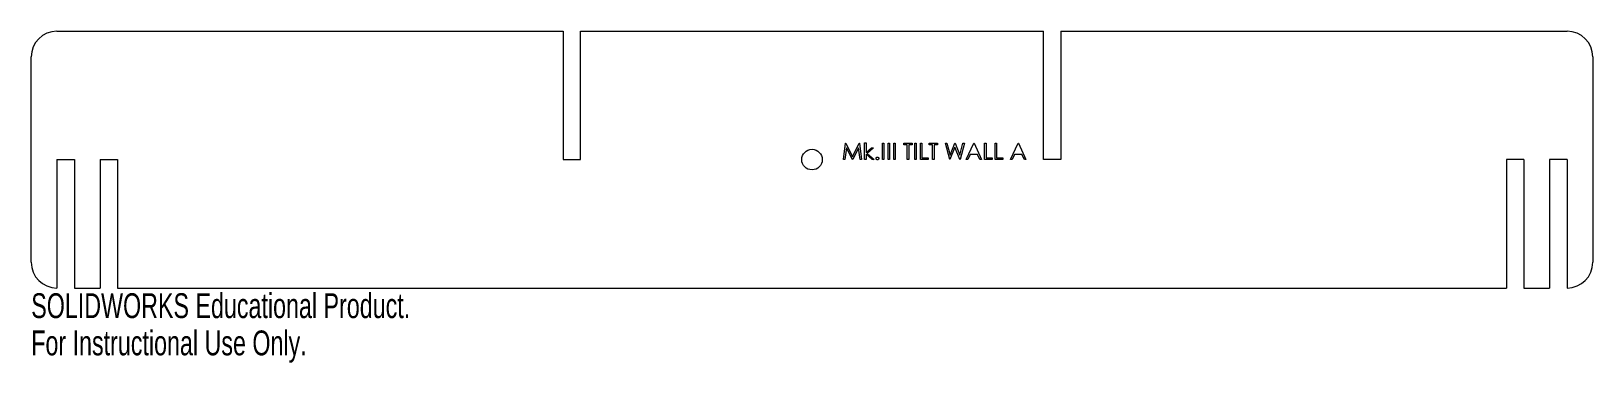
# Model space of a CAD drawing. Header units: millimetres. Extents: x 0 to 304, y -15 to 50.
import ezdxf

# ---------------------------------------------------------------- set-up
doc = ezdxf.new("R2010")
doc.units = ezdxf.units.MM
doc.styles.add('SLDTEXTSTYLE0', font='TXT', dxfattribs={"width": 0.7})

msp = doc.modelspace()

# ---------------------------------------------------------------- linework, layer by layer
at = {"color": 7, "linetype": 'Continuous', "lineweight": 15}
for p, q in [((5, 50), (103.4, 50)), ((103.4, 50), (103.4, 25)), ((106.8, 50), (196.8, 50)), ((106.8, 25), (106.8, 50)), ((196.8, 25), (196.8, 50)), ((200.2, 50), (298.6, 50)), ((200.2, 50), (200.2, 25)), ((0, 5), (0, 45)), ((303.6, 45), (303.6, 5)), ((157.91, 25), (158.32, 28.18)), ((158.32, 28.18), (158.37, 28.18)), ((158.37, 28.18), (159.68, 25.57)), ((159.68, 25.57), (160.98, 28.18)), ((160.98, 28.18), (161.03, 28.18)), ((161.03, 28.18), (161.45, 25)), ((162.02, 25), (162.02, 28.26)), ((162.02, 28.26), (162.3, 28.26)), ((162.3, 28.26), (162.3, 26.37)), ((165.48, 25), (165.48, 28.18)), ((165.48, 28.18), (165.76, 28.18)), ((165.76, 28.18), (165.76, 25)), ((166.58, 25), (166.58, 28.18)), ((166.58, 28.18), (166.86, 28.18)), ((166.86, 28.18), (166.86, 25)), ((167.68, 25), (167.68, 28.18)), ((167.68, 28.18), (167.96, 28.18)), ((167.96, 28.18), (167.96, 25)), ((169.63, 27.85), (169.63, 28.18)), ((169.63, 28.18), (171.3, 28.18)), ((170.32, 27.85), (169.63, 27.85)), ((170.32, 25), (170.32, 27.85)), ((171.3, 27.85), (170.61, 27.85)), ((170.61, 27.85), (170.61, 25)), ((171.3, 28.18), (171.3, 27.85)), ((171.79, 25), (171.79, 28.18)), ((171.79, 28.18), (172.07, 28.18)), ((172.07, 28.18), (172.07, 25)), ((172.89, 25), (172.89, 28.18)), ((172.89, 28.18), (173.17, 28.18)), ((173.17, 28.18), (173.17, 25.33)), ((174.55, 27.85), (174.55, 28.18)), ((174.55, 28.18), (176.22, 28.18)), ((175.25, 27.85), (174.55, 27.85)), ((175.25, 25), (175.25, 27.85)), ((176.22, 27.85), (175.53, 27.85)), ((175.53, 27.85), (175.53, 25)), ((176.22, 28.18), (176.22, 27.85)), ((178.57, 25), (177.73, 28.18)), ((177.73, 28.18), (178.02, 28.18)), ((178.02, 28.18), (178.65, 25.85)), ((179.58, 27.43), (178.61, 25)), ((178.65, 25.85), (179.57, 28.18)), ((179.57, 28.18), (179.61, 28.18)), ((180.54, 25), (179.58, 27.43)), ((179.61, 28.18), (180.52, 25.86)), ((180.52, 25.86), (181.14, 28.18)), ((181.43, 28.18), (180.58, 25)), ((181.14, 28.18), (181.43, 28.18)), ((181.76, 25), (183.27, 28.18)), ((183.27, 28.18), (183.31, 28.18)), ((183.31, 28.18), (184.77, 25)), ((185.34, 25), (185.34, 28.18)), ((185.34, 28.18), (185.63, 28.18)), ((185.63, 28.18), (185.63, 25.33)), ((187.38, 25), (187.38, 28.18)), ((187.38, 28.18), (187.66, 28.18)), ((187.66, 28.18), (187.66, 25.33)), ((190.39, 25), (191.89, 28.18)), ((191.89, 28.18), (191.94, 28.18)), ((191.94, 28.18), (193.4, 25)), ((5, 25), (5, 0)), ((5, 25), (8.4, 25)), ((8.4, 25), (8.4, 0)), ((13.4, 25), (13.4, 0)), ((13.4, 25), (16.8, 25)), ((16.8, 25), (16.8, 0)), ((103.4, 25), (106.8, 25)), ((158.19, 25), (157.91, 25)), ((158.5, 27.29), (158.19, 25)), ((159.65, 25), (158.5, 27.29)), ((159.71, 25), (159.65, 25)), ((160.86, 27.28), (159.71, 25)), ((161.16, 25), (160.86, 27.28)), ((161.45, 25), (161.16, 25)), ((162.3, 25), (162.02, 25)), ((162.3, 26.37), (163.36, 27.32)), ((163.48, 25), (162.3, 26.07)), ((162.3, 26.07), (162.3, 25)), ((163.77, 27.32), (162.54, 26.22)), ((162.54, 26.22), (163.89, 25)), ((163.36, 27.32), (163.77, 27.32)), ((163.89, 25), (163.48, 25)), ((165.76, 25), (165.48, 25)), ((166.86, 25), (166.58, 25)), ((167.96, 25), (167.68, 25)), ((170.61, 25), (170.32, 25)), ((172.07, 25), (171.79, 25)), ((174.39, 25), (172.89, 25)), ((173.17, 25.33), (174.39, 25.33)), ((174.39, 25.33), (174.39, 25)), ((175.53, 25), (175.25, 25)), ((178.61, 25), (178.57, 25)), ((180.58, 25), (180.54, 25)), ((182.07, 25), (181.76, 25)), ((182.55, 26.02), (182.07, 25)), ((183.99, 26.02), (182.55, 26.02)), ((184.46, 25), (183.99, 26.02)), ((184.77, 25), (184.46, 25)), ((186.85, 25), (185.34, 25)), ((185.63, 25.33), (186.85, 25.33)), ((186.85, 25.33), (186.85, 25)), ((188.88, 25), (187.38, 25)), ((187.66, 25.33), (188.88, 25.33)), ((188.88, 25.33), (188.88, 25)), ((190.7, 25), (190.39, 25)), ((191.18, 26.02), (190.7, 25)), ((192.62, 26.02), (191.18, 26.02)), ((193.09, 25), (192.62, 26.02)), ((193.4, 25), (193.09, 25)), ((200.2, 25), (196.8, 25)), ((286.8, 25), (286.8, 0)), ((290.2, 25), (286.8, 25)), ((290.2, 25), (290.2, 0)), ((295.2, 25), (295.2, 0)), ((298.6, 25), (295.2, 25)), ((298.6, 25), (298.6, 0)), ((8.4, 0), (13.4, 0)), ((16.8, 0), (286.8, 0)), ((290.2, 0), (295.2, 0))]:
    msp.add_line(p, q, dxfattribs=at)
msp.add_circle((151.8, 25), 2, dxfattribs=at)
for centre, start, end in [((5, 45), 90, 180), ((298.6, 45), 0, 90), ((5, 5), 180, 270), ((298.6, 5), 270, 0)]:
    msp.add_arc(centre, 5, start, end, dxfattribs=at)
for points, knots in [([(164.26, 25.22), (164.26, 25.24), (164.26, 25.28), (164.27, 25.33), (164.3, 25.37), (164.33, 25.41), (164.37, 25.45), (164.42, 25.47), (164.47, 25.49), (164.5, 25.49), (164.52, 25.49)], [0, 0, 0, 0, 0.129097, 0.252046, 0.373905, 0.501038, 0.628171, 0.751376, 0.872426, 1, 1, 1, 1]), ([(164.52, 24.96), (164.5, 24.96), (164.47, 24.96), (164.42, 24.98), (164.37, 25), (164.33, 25.04), (164.3, 25.08), (164.27, 25.12), (164.26, 25.17), (164.26, 25.21), (164.26, 25.22)], [0, 0, 0, 0, 0.1277566, 0.2494144, 0.3727965, 0.5001113, 0.6286099, 0.7506434, 0.8737684, 1, 1, 1, 1]), ([(164.52, 25.49), (164.54, 25.49), (164.57, 25.49), (164.62, 25.47), (164.67, 25.45), (164.71, 25.41), (164.74, 25.37), (164.77, 25.33), (164.78, 25.28), (164.78, 25.24), (164.78, 25.22)], [0, 0, 0, 0, 0.127519, 0.249986, 0.371792, 0.49887, 0.625948, 0.748492, 0.870959, 1, 1, 1, 1]), ([(164.78, 25.22), (164.78, 25.21), (164.78, 25.17), (164.77, 25.12), (164.74, 25.08), (164.71, 25.04), (164.67, 25), (164.62, 24.98), (164.57, 24.96), (164.54, 24.96), (164.52, 24.96)], [0, 0, 0, 0, 0.126178, 0.248821, 0.37154, 0.499984, 0.627244, 0.749226, 0.872298, 1, 1, 1, 1])]:
    msp.add_open_spline(points, degree=3, knots=knots, dxfattribs=at)

# ---------------------------------------------------------------- texts
at = {"color": 7, "linetype": 'Continuous', "char_height": 4.8336, "attachment_point": 1, "style": 'SLDTEXTSTYLE0'}
for s, insert in [('SOLIDWORKS Educational Product.', (0, -1.02)), ('For Instructional Use Only.', (0, -8.27))]:
    msp.add_mtext(s, dxfattribs=dict(at, insert=insert))

doc.saveas('drawing.dxf')
